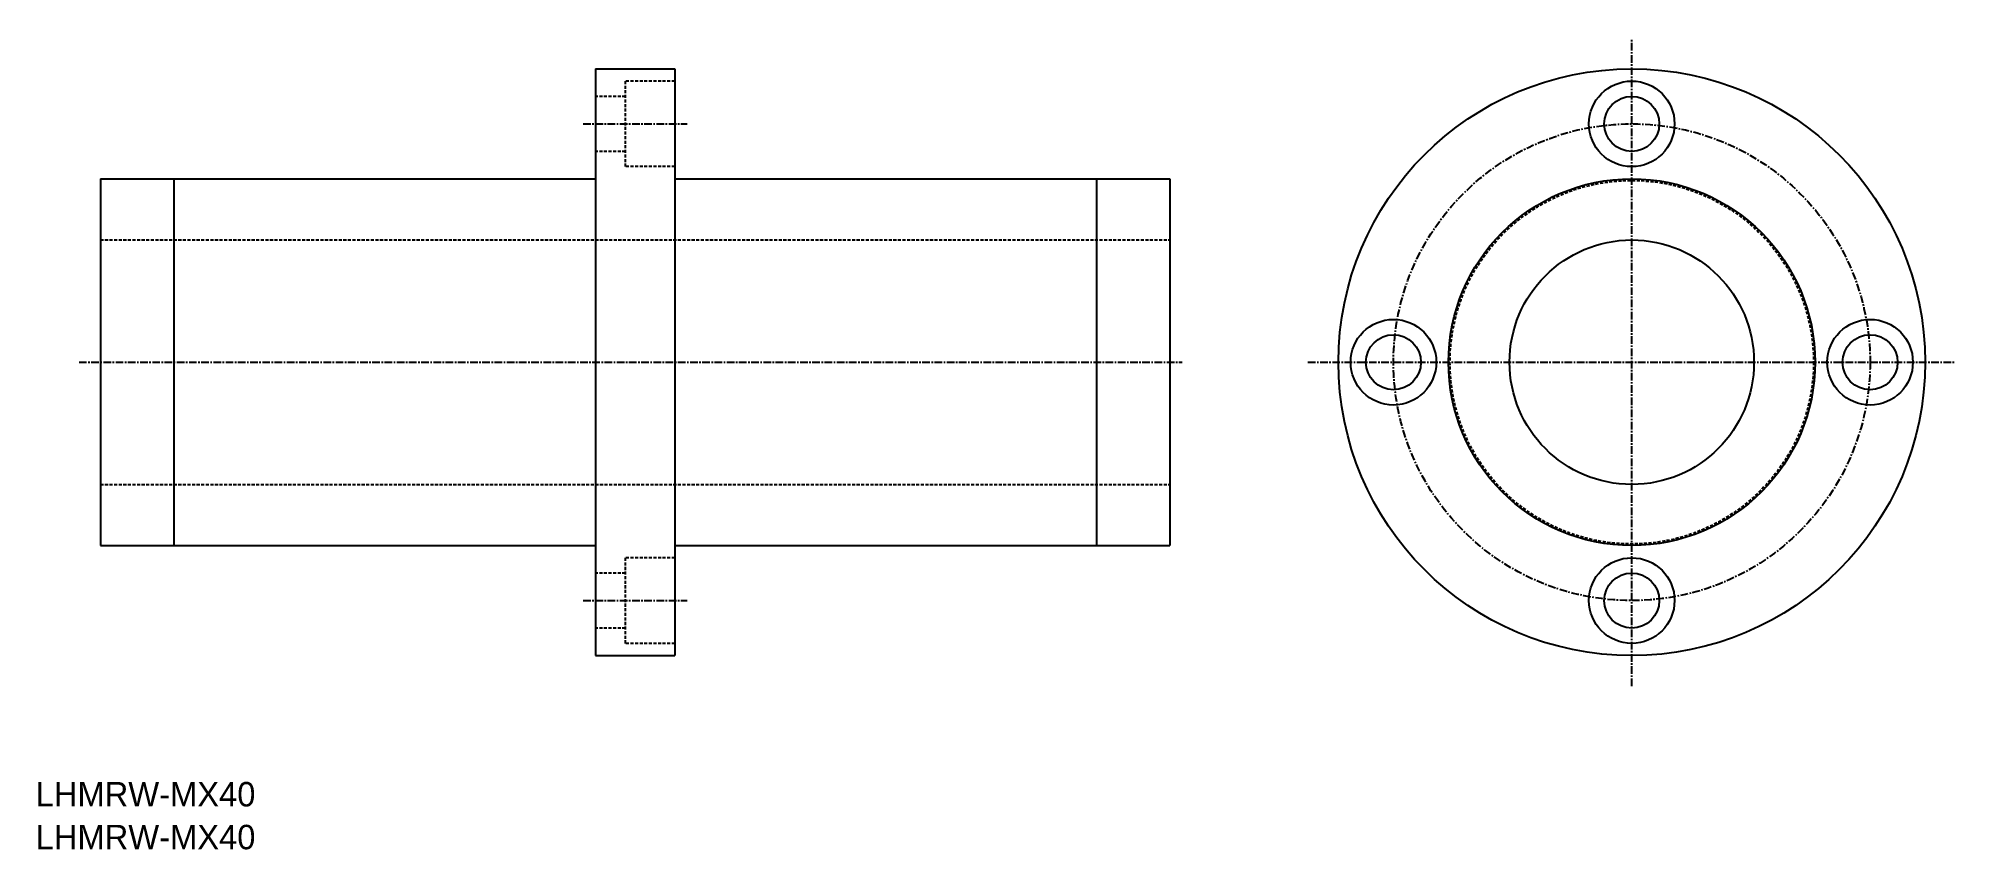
# Model space of a CAD drawing. Extents: x 352 to 666, y -269 to -136.
import ezdxf

# ---------------------------------------------------------------- set-up
doc = ezdxf.new("R2010")
doc.units = 0
doc.linetypes.add('CENTER', pattern=[2, 1.25, -0.25, 0.25, -0.25])
doc.linetypes.add('DASHED', pattern=[0.75, 0.5, -0.25])
doc.layers.get('0').update_dxf_attribs({"linetype": 'CONTINUOUS'})
doc.layers.add('CENTER', color=1, linetype='CENTER')

msp = doc.modelspace()

# ---------------------------------------------------------------- linework, layer by layer
at = {"color": 7, "linetype": 'CONTINUOUS'}
for p, q in [((443.29, -140.83), (456.29, -140.83)), ((443.29, -140.83), (443.29, -236.83)), ((456.29, -140.83), (456.29, -236.83)), ((362.29, -158.83), (443.29, -158.83)), ((362.29, -158.83), (362.29, -218.83)), ((374.29, -158.83), (374.29, -218.83)), ((456.29, -158.83), (537.29, -158.83)), ((525.29, -158.83), (525.29, -218.83)), ((537.29, -158.83), (537.29, -218.83)), ((362.29, -218.83), (443.29, -218.83)), ((456.29, -218.83), (537.29, -218.83)), ((443.29, -236.83), (456.29, -236.83))]:
    msp.add_line(p, q, dxfattribs=at)
at = {"color": 3, "linetype": 'DASHED'}
for p, q in [((448.19, -142.83), (448.19, -156.83)), ((456.29, -142.83), (448.19, -142.83)), ((448.19, -145.33), (443.29, -145.33)), ((448.19, -154.33), (443.29, -154.33)), ((456.29, -156.83), (448.19, -156.83)), ((362.29, -168.83), (537.29, -168.83)), ((362.29, -208.83), (537.29, -208.83)), ((448.19, -220.83), (448.19, -234.83)), ((456.29, -220.83), (448.19, -220.83)), ((448.19, -223.33), (443.29, -223.33)), ((448.19, -232.33), (443.29, -232.33)), ((456.29, -234.83), (448.19, -234.83))]:
    msp.add_line(p, q, dxfattribs=at)
at = {"color": 7, "linetype": 'CONTINUOUS'}
for centre, radius in [((612.89, -188.83), 48), ((612.89, -149.83), 7), ((612.89, -149.83), 4.5), ((612.89, -188.83), 30), ((612.89, -188.83), 20), ((573.89, -188.83), 7), ((651.89, -188.83), 7), ((573.89, -188.83), 4.5), ((651.89, -188.83), 4.5), ((612.89, -227.83), 7), ((612.89, -227.83), 4.5)]:
    msp.add_circle(centre, radius, dxfattribs=at)
at = {"color": 3, "linetype": 'DASHED'}
msp.add_circle((612.89, -188.83), 29.75, dxfattribs=at)
at = {"layer": 'CENTER', "color": 1, "linetype": 'CENTER'}
for p, q in [((612.89, -241.83), (612.89, -135.83)), ((441.29, -149.83), (458.29, -149.83)), ((358.79, -188.83), (539.29, -188.83)), ((559.89, -188.83), (665.89, -188.83)), ((441.29, -227.83), (458.29, -227.83))]:
    msp.add_line(p, q, dxfattribs=at)
msp.add_circle((612.89, -188.83), 39, dxfattribs=at)

# ---------------------------------------------------------------- texts
at = {"color": 7, "linetype": 'CONTINUOUS'}
for p in [(351.7, -261.52), (351.7, -268.53)]:
    msp.add_text('LHMRW-MX40', height=4, dxfattribs=at).set_placement(p)

doc.saveas('drawing.dxf')
